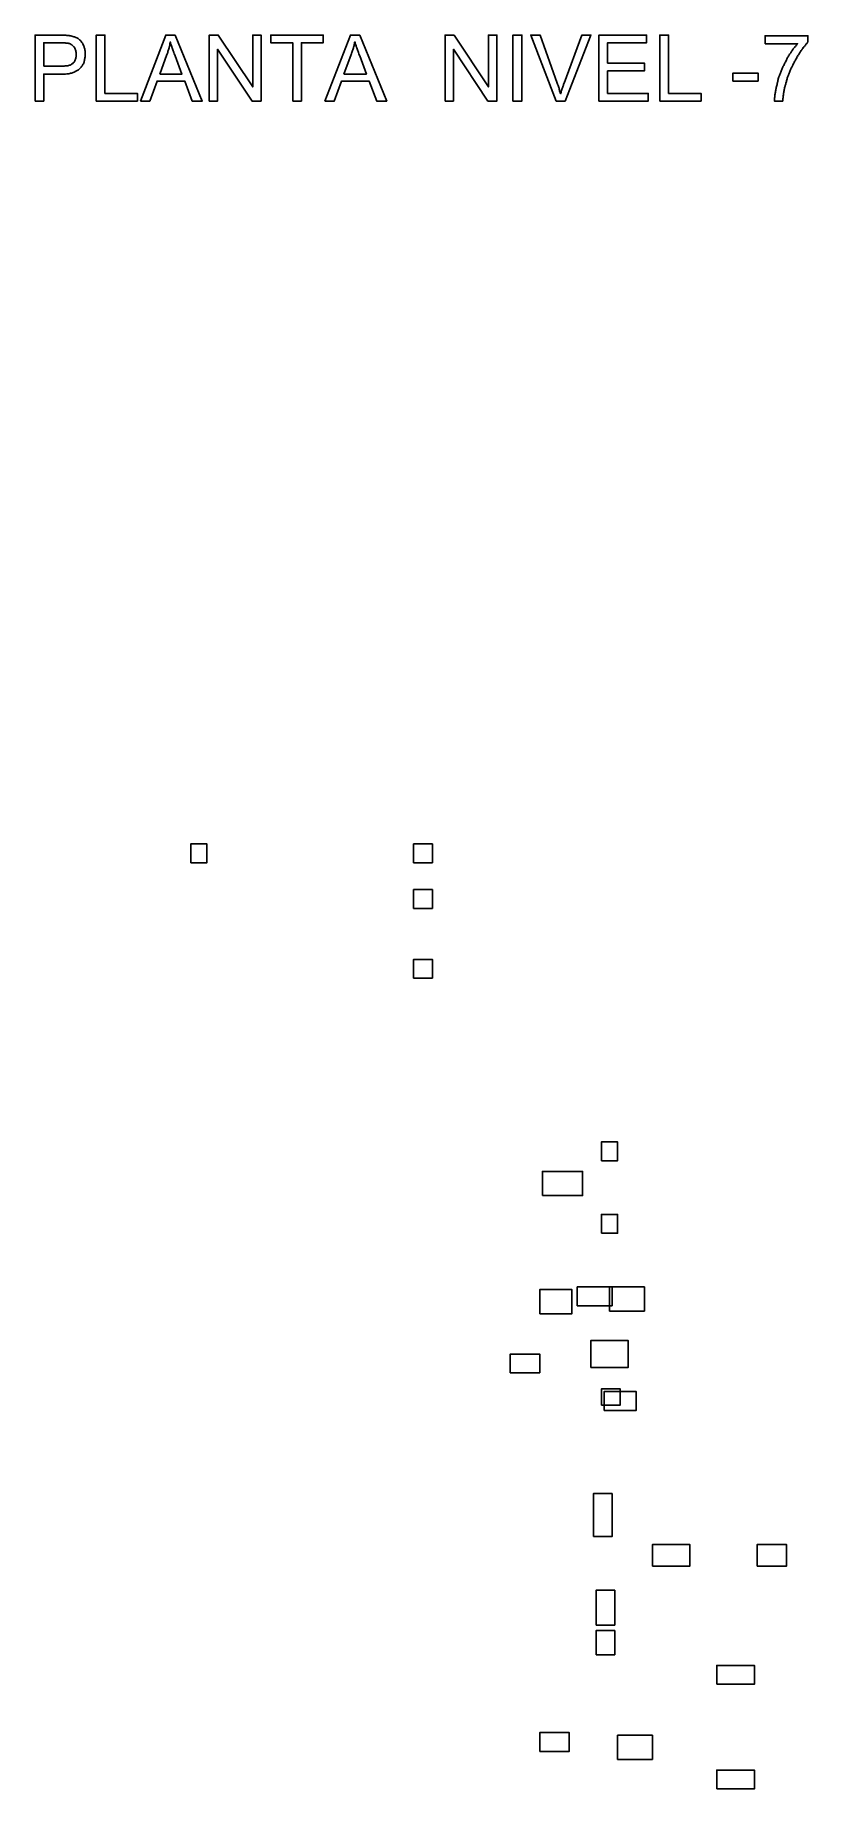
# Model space of a CAD drawing. Extents: x 67 to 168, y 26 to 257.
import ezdxf

# ---------------------------------------------------------------- set-up
doc = ezdxf.new("R2010")
doc.units = 0
doc.header["$MEASUREMENT"] = 0
doc.layers.add('C00-00-00-BLACK', color=7, linetype='Continuous')

msp = doc.modelspace()

# ---------------------------------------------------------------- linework, layer by layer
at = {"layer": 'C00-00-00-BLACK'}
for points in [[(66.6612, 248.243), (66.6612, 256.921), (69.9202, 256.921), (70.0899, 256.921), (70.2165, 256.921), (70.3432, 256.921), (70.4716, 256.921), (70.5982, 256.921), (70.7249, 256.921), (70.8519, 256.879), (70.9359, 256.879), (71.0639, 256.879), (71.1482, 256.879), (71.2336, 256.836), (71.2336, 256.836), (71.3602, 256.836), (71.4872, 256.795), (71.6139, 256.752), (71.7405, 256.709), (71.8263, 256.709), (71.9529, 256.625), (72.0369, 256.582), (72.1639, 256.54), (72.2492, 256.497), (72.3332, 256.456), (72.4186, 256.37), (72.5029, 256.286), (72.5883, 256.243), (72.6722, 256.159), (72.7149, 256.074), (72.7989, 255.947), (72.8846, 255.863), (72.9259, 255.778), (72.9686, 255.651), (73.0112, 255.608), (73.0525, 255.481), (73.0952, 255.397), (73.1379, 255.271), (73.1806, 255.185), (73.2222, 255.058), (73.2222, 254.932), (73.2649, 254.846), (73.2649, 254.719), (73.2649, 254.593), (73.2649, 254.466), (73.2649, 254.423), (73.2649, 254.296), (73.2649, 254.169), (73.2649, 254.043), (73.2222, 253.916), (73.2222, 253.831), (73.1806, 253.704), (73.1806, 253.577), (73.1379, 253.492), (73.0952, 253.365), (73.0525, 253.281), (73.0112, 253.154), (72.9259, 253.068), (72.8846, 252.984), (72.8416, 252.899), (72.7562, 252.772), (72.7149, 252.688), (72.6295, 252.603), (72.5883, 252.561), (72.5029, 252.476), (72.4598, 252.433), (72.3759, 252.349), (72.2919, 252.306), (72.2066, 252.264), (72.1222, 252.222), (72.0369, 252.18), (71.9529, 252.137), (71.8675, 252.096), (71.7832, 252.053), (71.6566, 252.01), (71.5712, 251.967), (71.4446, 251.926), (71.3176, 251.926), (71.2336, 251.883), (71.1055, 251.841), (70.9785, 251.841), (70.8519, 251.841), (70.6822, 251.799), (70.5556, 251.799), (70.4289, 251.799), (70.2592, 251.799), (70.1326, 251.799), (70.0056, 251.799), (67.8035, 251.799), (67.8035, 248.243), (66.6612, 248.243)], [(67.8035, 252.815), (70.0472, 252.815), (70.1753, 252.815), (70.3432, 252.815), (70.4716, 252.815), (70.5982, 252.858), (70.7249, 252.858), (70.8519, 252.858), (70.9785, 252.899), (71.0639, 252.942), (71.1909, 252.984), (71.2749, 252.984), (71.3602, 253.026), (71.4446, 253.111), (71.5299, 253.154), (71.6139, 253.195), (71.6139, 253.238), (71.6979, 253.281), (71.7832, 253.365), (71.8263, 253.45), (71.9102, 253.534), (71.9529, 253.661), (71.9942, 253.746), (72.0369, 253.873), (72.0369, 253.957), (72.0796, 254.084), (72.0796, 254.212), (72.0796, 254.339), (72.0796, 254.38), (72.0796, 254.508), (72.0796, 254.635), (72.0369, 254.762), (72.0369, 254.846), (71.9942, 254.974), (71.9529, 255.058), (71.9102, 255.185), (71.8263, 255.271), (71.8263, 255.312), (71.7405, 255.397), (71.6566, 255.481), (71.5712, 255.567), (71.4872, 255.651), (71.4015, 255.694), (71.2749, 255.778), (71.1909, 255.82), (71.1055, 255.82), (71.0212, 255.863), (70.9359, 255.863), (70.8519, 255.863), (70.7249, 255.863), (70.6395, 255.904), (70.4716, 255.904), (70.3432, 255.904), (70.2165, 255.904), (70.0472, 255.904), (70.0056, 255.904), (67.8035, 255.904), (67.8035, 252.815)], [(74.7049, 248.243), (74.7049, 256.921), (75.8472, 256.921), (75.8472, 249.258), (80.1232, 249.258), (80.1232, 248.243), (74.7049, 248.243)], [(80.5035, 248.243), (83.8482, 256.921), (85.0759, 256.921), (88.6312, 248.243), (87.3196, 248.243), (86.3466, 250.868), (82.7056, 250.868), (81.7316, 248.243), (80.5035, 248.243)], [(83.0432, 251.799), (85.9649, 251.799), (85.0759, 254.212), (85.0332, 254.339), (84.9492, 254.466), (84.9066, 254.635), (84.8639, 254.762), (84.8222, 254.846), (84.7796, 254.974), (84.7369, 255.101), (84.6942, 255.228), (84.6529, 255.312), (84.6529, 255.439), (84.6102, 255.524), (84.5675, 255.651), (84.5263, 255.736), (84.4832, 255.82), (84.4832, 255.947), (84.4405, 256.033), (84.4405, 256.033), (84.4405, 255.904), (84.3979, 255.778), (84.3566, 255.694), (84.3566, 255.567), (84.3139, 255.439), (84.2712, 255.312), (84.2712, 255.228), (84.2299, 255.101), (84.1872, 254.974), (84.1446, 254.889), (84.1015, 254.762), (84.1015, 254.635), (84.0602, 254.55), (84.0176, 254.423), (83.9749, 254.38), (83.0432, 251.799)], [(89.5629, 248.243), (89.5629, 256.921), (90.7479, 256.921), (95.2775, 250.106), (95.2775, 256.921), (96.3785, 256.921), (96.3785, 248.243), (95.1936, 248.243), (90.6639, 255.058), (90.6639, 248.243), (89.5629, 248.243)], [(100.528, 248.243), (100.528, 255.904), (97.6492, 255.904), (97.6492, 256.921), (104.549, 256.921), (104.549, 255.904), (101.67, 255.904), (101.67, 248.243), (100.528, 248.243)], [(104.761, 248.243), (108.106, 256.921), (109.334, 256.921), (112.889, 248.243), (111.577, 248.243), (110.56, 250.868), (106.962, 250.868), (105.989, 248.243), (104.761, 248.243)], [(107.258, 251.799), (110.222, 251.799), (109.334, 254.212), (109.248, 254.339), (109.206, 254.466), (109.164, 254.635), (109.121, 254.762), (109.079, 254.846), (109.036, 254.974), (108.995, 255.101), (108.952, 255.228), (108.909, 255.312), (108.868, 255.439), (108.868, 255.524), (108.825, 255.651), (108.782, 255.736), (108.74, 255.82), (108.74, 255.947), (108.698, 256.033), (108.698, 256.033), (108.656, 255.904), (108.656, 255.778), (108.613, 255.694), (108.613, 255.567), (108.572, 255.439), (108.529, 255.312), (108.529, 255.228), (108.486, 255.101), (108.443, 254.974), (108.402, 254.889), (108.359, 254.762), (108.317, 254.635), (108.275, 254.55), (108.275, 254.423), (108.233, 254.38), (107.258, 251.799)], [(120.551, 248.243), (120.551, 256.921), (121.736, 256.921), (126.267, 250.106), (126.267, 256.921), (127.367, 256.921), (127.367, 248.243), (126.182, 248.243), (121.652, 255.058), (121.652, 248.243), (120.551, 248.243)], [(129.483, 248.243), (129.483, 256.921), (130.668, 256.921), (130.668, 248.243), (129.483, 248.243)], [(135.157, 248.243), (131.812, 256.921), (133.04, 256.921), (135.283, 250.613), (135.326, 250.486), (135.368, 250.402), (135.41, 250.275), (135.453, 250.147), (135.494, 250.02), (135.537, 249.936), (135.58, 249.809), (135.622, 249.683), (135.622, 249.597), (135.664, 249.47), (135.707, 249.386), (135.749, 249.258), (135.749, 249.217), (135.792, 249.301), (135.833, 249.428), (135.833, 249.554), (135.876, 249.64), (135.919, 249.767), (135.96, 249.893), (136.003, 249.979), (136.046, 250.106), (136.088, 250.232), (136.13, 250.317), (136.13, 250.445), (136.172, 250.571), (136.215, 250.613), (138.543, 256.921), (139.728, 256.921), (136.342, 248.243), (135.157, 248.243)], [(140.786, 248.243), (140.786, 256.921), (147.052, 256.921), (147.052, 255.904), (141.93, 255.904), (141.93, 253.238), (146.756, 253.238), (146.756, 252.222), (141.93, 252.222), (141.93, 249.258), (147.264, 249.258), (147.264, 248.243), (140.786, 248.243)], [(148.788, 248.243), (148.788, 256.921), (149.931, 256.921), (149.931, 249.258), (154.207, 249.258), (154.207, 248.243), (148.788, 248.243)], [(162.631, 255.778), (162.631, 256.836), (168.261, 256.836), (168.261, 255.99), (168.176, 255.904), (168.135, 255.82), (168.049, 255.778), (167.965, 255.694), (167.922, 255.608), (167.838, 255.524), (167.796, 255.439), (167.71, 255.355), (167.626, 255.271), (167.583, 255.142), (167.499, 255.058), (167.457, 254.974), (167.372, 254.889), (167.287, 254.762), (167.244, 254.678), (167.16, 254.55), (167.118, 254.466), (167.033, 254.339), (166.948, 254.254), (166.907, 254.127), (166.821, 254.043), (166.78, 253.916), (166.695, 253.788), (166.61, 253.661), (166.61, 253.661), (166.568, 253.534), (166.484, 253.45), (166.441, 253.322), (166.398, 253.238), (166.314, 253.111), (166.271, 252.984), (166.229, 252.899), (166.186, 252.772), (166.145, 252.688), (166.059, 252.561), (166.018, 252.476), (165.975, 252.349), (165.932, 252.264), (165.89, 252.137), (165.848, 252.01), (165.806, 251.926), (165.763, 251.799), (165.722, 251.714), (165.679, 251.587), (165.636, 251.46), (165.593, 251.375), (165.552, 251.248), (165.509, 251.164), (165.467, 251.037), (165.425, 250.909), (165.425, 250.825), (165.383, 250.698), (165.34, 250.656), (165.34, 250.529), (165.297, 250.402), (165.256, 250.317), (165.256, 250.19), (165.213, 250.106), (165.17, 249.979), (165.17, 249.851), (165.128, 249.767), (165.128, 249.64), (165.086, 249.513), (165.086, 249.386), (165.044, 249.301), (165.044, 249.174), (165.044, 249.047), (165.001, 248.921), (165.001, 248.792), (165.001, 248.666), (164.96, 248.582), (164.96, 248.455), (164.96, 248.328), (164.96, 248.243), (163.858, 248.243), (163.858, 248.369), (163.858, 248.455), (163.858, 248.539), (163.858, 248.666), (163.901, 248.751), (163.901, 248.878), (163.901, 248.962), (163.901, 249.089), (163.943, 249.217), (163.943, 249.301), (163.985, 249.428), (163.985, 249.554), (164.028, 249.683), (164.028, 249.809), (164.069, 249.893), (164.069, 250.02), (164.112, 250.147), (164.155, 250.317), (164.197, 250.445), (164.197, 250.571), (164.239, 250.698), (164.239, 250.741), (164.282, 250.825), (164.324, 250.952), (164.367, 251.079), (164.367, 251.164), (164.408, 251.291), (164.451, 251.418), (164.494, 251.503), (164.535, 251.63), (164.578, 251.757), (164.621, 251.841), (164.663, 251.967), (164.705, 252.053), (164.747, 252.18), (164.79, 252.306), (164.831, 252.392), (164.874, 252.519), (164.917, 252.603), (164.96, 252.729), (165.001, 252.815), (165.086, 252.942), (165.128, 253.068), (165.17, 253.154), (165.213, 253.281), (165.297, 253.365), (165.34, 253.492), (165.383, 253.534), (165.425, 253.661), (165.467, 253.746), (165.552, 253.873), (165.593, 253.957), (165.679, 254.084), (165.722, 254.212), (165.806, 254.296), (165.848, 254.423), (165.932, 254.508), (166.018, 254.593), (166.059, 254.719), (166.145, 254.805), (166.186, 254.889), (166.271, 255.016), (166.314, 255.101), (166.398, 255.185), (166.484, 255.271), (166.525, 255.355), (166.61, 255.439), (166.652, 255.524), (166.737, 255.608), (166.821, 255.694), (166.864, 255.778), (166.907, 255.778), (162.631, 255.778)], [(158.397, 250.868), (158.397, 251.926), (161.699, 251.926), (161.699, 250.868), (158.397, 250.868)], [(87.1361, 148.167), (89.2528, 148.167), (89.2528, 150.636), (87.1361, 150.636), (87.1361, 148.167)], [(116.417, 148.167), (118.886, 148.167), (118.886, 150.636), (116.417, 150.636), (116.417, 148.167)], [(116.417, 142.169), (118.886, 142.169), (118.886, 144.639), (116.417, 144.639), (116.417, 142.169)], [(116.417, 132.997), (118.886, 132.997), (118.886, 135.467), (116.417, 135.467), (116.417, 132.997)], [(141.111, 109.008), (143.228, 109.008), (143.228, 111.478), (141.111, 111.478), (141.111, 109.008)], [(133.35, 104.422), (138.642, 104.422), (138.642, 107.597), (133.35, 107.597), (133.35, 104.422)], [(141.111, 99.4833), (143.228, 99.4833), (143.228, 101.953), (141.111, 101.953), (141.111, 99.4833)], [(137.936, 89.9583), (142.522, 89.9583), (142.522, 92.4278), (137.936, 92.4278), (137.936, 89.9583)], [(142.169, 89.2528), (146.756, 89.2528), (146.756, 92.4278), (142.169, 92.4278), (142.169, 89.2528)], [(132.997, 88.9), (137.231, 88.9), (137.231, 92.075), (132.997, 92.075), (132.997, 88.9)], [(139.7, 81.8444), (144.639, 81.8444), (144.639, 85.3722), (139.7, 85.3722), (139.7, 81.8444)], [(129.117, 81.1389), (132.997, 81.1389), (132.997, 83.6083), (129.117, 83.6083), (129.117, 81.1389)], [(141.111, 76.9056), (143.581, 76.9056), (143.581, 79.0222), (141.111, 79.0222), (141.111, 76.9056)], [(141.464, 76.2), (145.697, 76.2), (145.697, 78.6694), (141.464, 78.6694), (141.464, 76.2)], [(140.053, 59.6194), (142.522, 59.6194), (142.522, 65.2639), (140.053, 65.2639), (140.053, 59.6194)], [(147.814, 55.7389), (152.753, 55.7389), (152.753, 58.5611), (147.814, 58.5611), (147.814, 55.7389)], [(161.572, 55.7389), (165.453, 55.7389), (165.453, 58.5611), (161.572, 58.5611), (161.572, 55.7389)], [(140.406, 47.9778), (142.875, 47.9778), (142.875, 52.5639), (140.406, 52.5639), (140.406, 47.9778)], [(140.406, 44.0972), (142.875, 44.0972), (142.875, 47.2722), (140.406, 47.2722), (140.406, 44.0972)], [(156.281, 40.2167), (161.219, 40.2167), (161.219, 42.6861), (156.281, 42.6861), (156.281, 40.2167)], [(132.997, 31.3972), (136.878, 31.3972), (136.878, 33.8667), (132.997, 33.8667), (132.997, 31.3972)], [(143.228, 30.3389), (147.814, 30.3389), (147.814, 33.5139), (143.228, 33.5139), (143.228, 30.3389)], [(156.281, 26.4583), (161.219, 26.4583), (161.219, 28.9278), (156.281, 28.9278), (156.281, 26.4583)]]:
    msp.add_lwpolyline(points, close=True, dxfattribs=at)

doc.saveas('drawing.dxf')
